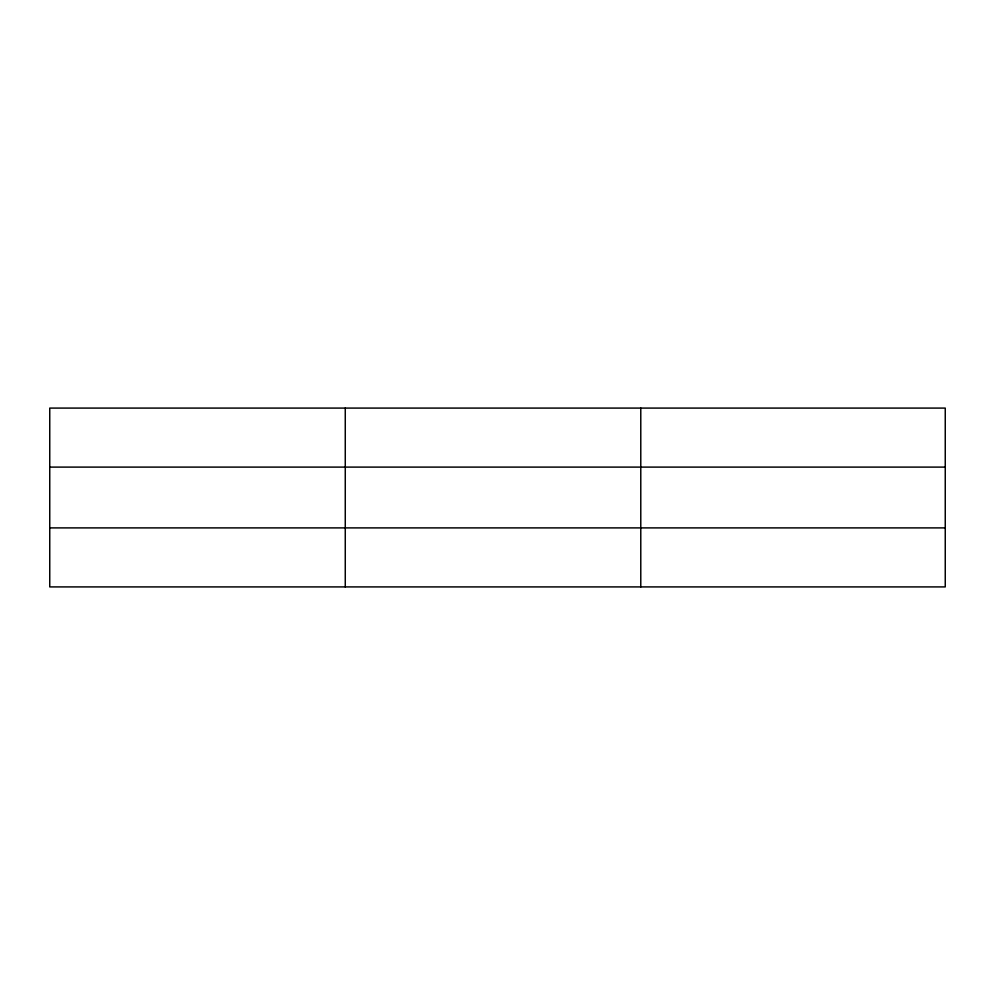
<?xml version="1.0" encoding="UTF-8"?>
<svg xmlns="http://www.w3.org/2000/svg" width="995" height="995" viewBox="0 0 995 995"><rect width="100%" height="100%" fill="white"/><g stroke="black" fill="none" stroke-linecap="round" stroke-linejoin="round"><path stroke-width="1.49" d="M345.265 586.913L345.265 408.087M640.78 586.913L640.78 408.087M945.25 467.103L945.25 408.087L49.75 408.087L49.75 586.913L945.25 586.913L945.25 467.103L49.75 467.103M49.75 527.897L945.25 527.897"/></g></svg>
